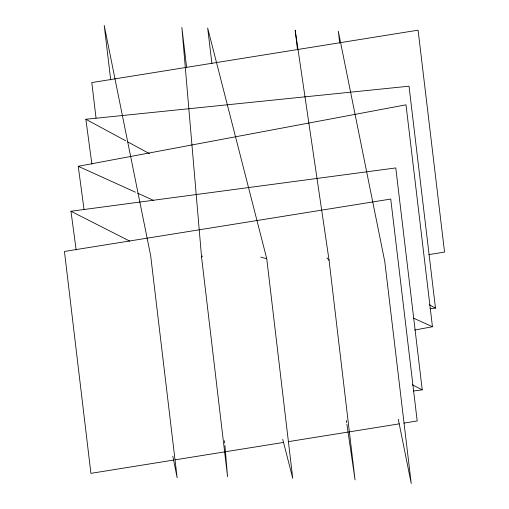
<?xml version="1.0" encoding="UTF-8"?>
<svg xmlns="http://www.w3.org/2000/svg" width="509" height="509" viewBox="0 0 509 509"><rect width="100%" height="100%" fill="white"/><g stroke="black" fill="none" stroke-linecap="round" stroke-linejoin="round"><path stroke-width="0.76" d="M224.927 445.47L227.568 476.729L201.57 257.121L202.537 256.002M84.055 209.625L78.246 166.297L405.997 104.816L432.459 326.721L414.714 330.055M428.896 254.595L444.548 252.082L418.086 30.177L91.805 82.573L96.042 118.107M173.588 460.079L90.914 473.357L64.452 251.452L390.74 199.057L417.195 420.962L403.904 423.1M175.141 459.831L224.679 451.877M225.455 451.75L283.532 442.429M288.196 441.678L348.041 432.065M348.818 431.944L399.209 423.851M76.146 249.849L70.961 211.248L395.779 167.938L422.241 389.843L413.582 390.995M91.887 164.184L85.856 119.271L409.013 86.193L435.475 308.098L429.952 308.658M260.684 257.09L266.754 258.731L292.751 478.339L282.749 439.356M78.246 166.297L135.47 192.211M137.64 193.197L153.578 200.412M413.626 318.189L432.459 326.721M70.961 211.248L129.744 241.132M412.322 384.804L422.241 389.843M85.856 119.271L125.717 140.802M127.81 141.935L149.487 153.642M429.182 304.7L435.475 308.098M326.937 257.923L329.062 260.271L355.059 479.879L346.909 424.328M266.754 258.731L207.672 28.008L211.909 63.542M398.273 419.212L411.253 483.55L384.791 261.645L338.307 31.234L339.719 43.074M172.812 456.229L177.157 477.766L150.696 255.862L104.218 25.45L110.714 79.938M329.062 260.271L295.175 30.165L297.53 49.907M346.343 420.459L346.68 422.782M186.663 67.64L181.859 27.365L201.57 257.121M224.526 440.762L224.723 443.116"/></g></svg>
